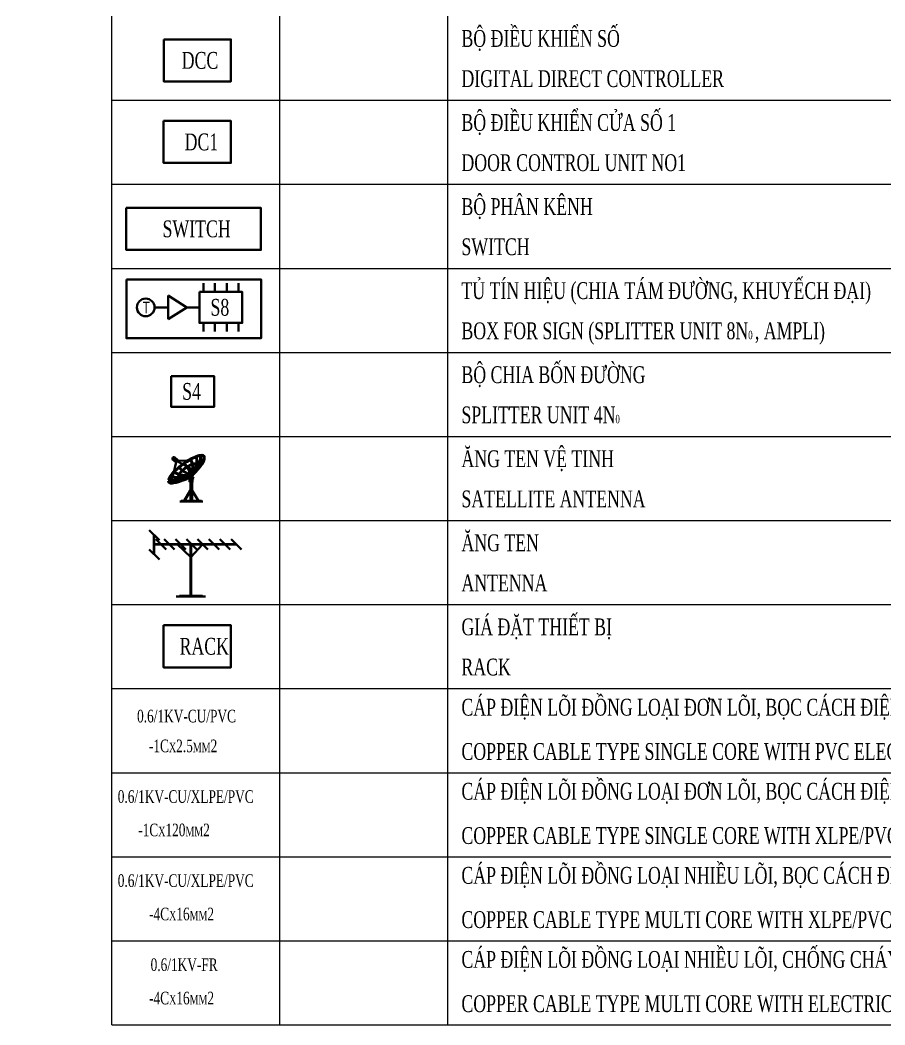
# Model space of a CAD drawing. Extents: x -5343388 to 7033982, y -486386 to 188356.
# Drawn here: x 178883 to 199467, y -282844 to -258938 of the extents above; entities that cross this region are included whole.
import ezdxf

# ---------------------------------------------------------------- set-up
doc = ezdxf.new("R2010")
doc.units = 0
doc.header["$MEASUREMENT"] = 0
doc.layers.add('Panel Equipment', color=2, linetype='Continuous', lineweight=35)
doc.layers.add('Panel Equipment Hatch', color=1, linetype='Continuous', lineweight=15)
doc.layers.add('text', color=2, linetype='Continuous')
doc.styles.add('NKB1', font='vntimeh.shx', dxfattribs={"width": 0.7, "height": 400})
doc.styles.add('NKB2', font='', dxfattribs={"width": 0.7, "height": 400})
doc.styles.add('ROMANT', font='romant', dxfattribs={"height": 2})
doc.styles.get('NKB2').set_extended_font_data('.VnArialH')

msp = doc.modelspace()

# ---------------------------------------------------------------- linework, layer by layer
at = {"layer": 'Panel Equipment'}
for p, q in [((183244.95289, -265405.62322), (183244.95289, -265198.89155)), ((183800.57789, -265405.62322), (183800.57789, -265198.89155)), ((184080.57789, -265405.62322), (184080.57789, -265198.89155)), ((182407.12138, -265493.14619), (182407.12138, -266053.14619)), ((182855.12138, -265773.14619), (182407.12138, -265493.14619)), ((182855.12138, -265773.14619), (182407.12138, -266053.14619)), ((183244.95289, -266140.66916), (183244.95289, -266347.40083)), ((183800.57789, -266140.66916), (183800.57789, -266347.40083)), ((184080.57789, -266140.66916), (184080.57789, -266347.40083)), ((182514.72929, -269389.64904), (182579.71525, -269448.10003)), ((182514.91666, -269389.44072), (182579.90262, -269447.89171)), ((182515.10403, -269389.2324), (182580.08999, -269447.68339)), ((182536.74872, -269376.63842), (182574.54842, -269410.63699)), ((182536.93609, -269376.4301), (182574.73579, -269410.42867)), ((182547.59609, -269364.57828), (182585.39579, -269398.57685)), ((182547.78347, -269364.36996), (182585.58316, -269398.36853)), ((182560.5343, -269338.72291), (182625.52026, -269397.1739)), ((182560.72167, -269338.51459), (182625.70764, -269396.96558)), ((182560.90905, -269338.30627), (182625.89501, -269396.75726)), ((182627.95419, -269395.88639), (182627.93661, -269395.88639)), ((182628.17395, -269395.89517), (182627.95419, -269395.88639)), ((182628.35855, -269395.89517), (182628.17395, -269395.89517)), ((182628.54315, -269395.93909), (182628.35855, -269395.89517)), ((182629.10962, -269418.61352), (182628.42774, -269418.20274)), ((182628.70138, -269395.99179), (182628.54315, -269395.93909)), ((182628.8459, -269396.0551), (182628.70138, -269395.99179)), ((182629.37852, -269418.31457), (182628.72596, -269417.75573)), ((182629.10962, -269418.61352), (182632.927, -269422.04703)), ((182629.37852, -269418.31457), (182633.19589, -269421.74807)), ((182632.07163, -269414.16486), (182630.36621, -269414.32868)), ((182632.80966, -269412.23452), (182631.55911, -269412.24264)), ((182632.07163, -269414.16486), (182955.03036, -269427.07363)), ((182632.80966, -269412.23452), (182955.10857, -269425.11692)), ((182633.99972, -269405.23701), (182634.13514, -269406.9034)), ((182919.19916, -269393.41102), (182917.77439, -269391.79069)), ((182919.70759, -269392.95138), (182918.4403, -269391.34708)), ((182920.21603, -269392.49174), (182919.06182, -269390.99219)), ((182923.8771, -269388.67988), (182923.36804, -269388.10872)), ((182924.37128, -269388.20495), (182924.03395, -269387.75383)), ((182924.86546, -269387.73003), (182924.61107, -269387.31022)), ((182925.35964, -269387.2551), (182925.1438, -269386.95533)), ((182930.42668, -269383.53953), (182931.40335, -269382.91847)), ((183065.1306, -269319.46605), (183072.02542, -269316.44131)), ((183072.02542, -269316.44131), (183076.0614, -269314.42481)), ((183076.0614, -269314.42481), (183078.75206, -269313.41656)), ((183246.77225, -269317.14895), (183258.58461, -269324.75702)), ((183251.36515, -269320.43229), (183258.87364, -269325.12161)), ((183261.77315, -269306.14582), (183262.96748, -269308.19587)), ((183262.13756, -269329.88271), (183265.62798, -269315.40826)), ((183262.23883, -269304.04289), (183263.29134, -269304.93282)), ((183262.59798, -269330.68344), (183266.16052, -269316.47256)), ((183262.96748, -269308.19587), (183271.63479, -269328.3487)), ((183263.0494, -269331.51012), (183266.51555, -269317.71425)), ((183263.35219, -269304.98759), (183264.2089, -269307.95316)), ((183263.49122, -269332.36433), (183267.04809, -269319.13332)), ((183263.74695, -269304.69804), (183264.53275, -269308.84308)), ((183263.90485, -269304.58221), (183264.61372, -269309.03186)), ((183264.06276, -269304.46639), (183264.80263, -269309.43637)), ((183264.14171, -269304.40848), (183264.99153, -269309.89481)), ((183264.2089, -269307.95316), (183271.63479, -269326.15536)), ((183264.31822, -269305.89304), (183271.63479, -269321.87312)), ((183264.55155, -269307.05437), (183271.73931, -269324.48424)), ((183264.73631, -269306.31082), (183271.32122, -269319.0531)), ((183265.46796, -269307.14638), (183270.69409, -269316.65087)), ((183272.68311, -269337.08285), (183272.1296, -269328.87792)), ((182596.34877, -269452.44604), (182491.77752, -269888.10442)), ((182598.47506, -269451.97782), (182493.68171, -269888.56149)), ((182578.50751, -269450.05903), (182578.47417, -269449.90572)), ((182578.58089, -269450.27898), (182578.50751, -269450.05903)), ((182578.69847, -269450.51763), (182578.58089, -269450.27898)), ((182578.86771, -269450.03903), (182578.8477, -269449.99237)), ((182578.90106, -269450.12568), (182578.86771, -269450.03903)), ((182579.03345, -269450.30651), (182578.90106, -269450.12568)), ((182584.2263, -269451.2449), (182585.70276, -269450.92724)), ((182589.33437, -269455.8393), (182590.69999, -269455.63063)), ((182596.34877, -269452.44604), (182596.81581, -269451.13225)), ((182598.47506, -269451.97782), (182599.05249, -269449.79123)), ((182600.80354, -269449.49371), (182600.54362, -269448.89721)), ((182601.07243, -269449.19476), (182600.69274, -269448.59921)), ((182600.80354, -269449.49371), (182604.91456, -269453.19133)), ((182601.07243, -269449.19476), (182605.18345, -269452.89237)), ((182622.34783, -269431.43292), (182621.1212, -269431.01693)), ((182623.517, -269429.84049), (182622.165, -269429.22891)), ((182622.34783, -269431.43292), (183024.95471, -269651.89791)), ((182623.517, -269429.84049), (183025.89527, -269650.18029)), ((182652.65945, -269581.70745), (182655.09591, -269579.68623)), ((182655.09591, -269579.68623), (182657.53238, -269577.71094)), ((182659.60108, -269575.96533), (182660.70439, -269575.04659)), ((182675.69097, -269582.07495), (182676.65636, -269582.90182)), ((182734.24815, -269651.91895), (182738.02752, -269654.75138)), ((182738.02752, -269654.75138), (182744.21196, -269659.4721)), ((182744.21196, -269659.4721), (182749.45155, -269663.33451)), ((182745.84396, -269640.41757), (182751.34124, -269644.96662)), ((182751.34124, -269644.96662), (182756.23725, -269649.17235)), ((182756.23725, -269649.17235), (182760.4461, -269652.6056)), ((182768.23913, -269488.72833), (182773.77802, -269485.1255)), ((182773.77802, -269485.1255), (182781.14578, -269480.37394)), ((182781.14578, -269480.37394), (182785.16932, -269477.76319)), ((182781.82924, -269480.38529), (182781.52125, -269480.13168)), ((182781.88176, -269480.30265), (182781.59998, -269480.07399)), ((182781.93428, -269480.22002), (182781.69444, -269480.02154)), ((182781.9868, -269480.13738), (182781.78367, -269479.96386)), ((182782.24942, -269479.72421), (182782.20877, -269479.68591)), ((183004.17861, -269668.40413), (183020.93053, -269655.69089)), ((183073.79962, -269615.8769), (183004.62172, -269668.92755)), ((183074.21671, -269616.42078), (183005.03881, -269669.47144)), ((183013.69282, -269661.93665), (183022.39542, -269654.75288)), ((183022.39542, -269654.75288), (183029.83676, -269648.57736)), ((183029.83676, -269648.57736), (183036.14299, -269643.41009)), ((183036.14299, -269643.41009), (183042.82759, -269637.86473)), ((183073.23396, -269615.46512), (183042.82759, -269637.86473)), ((183133.22879, -269553.76979), (183073.23396, -269615.46512)), ((183133.72016, -269554.24762), (183073.72533, -269615.94295)), ((183134.21154, -269554.72545), (183074.21671, -269616.42078)), ((183083.1489, -269604.62639), (183085.7181, -269602.40917)), ((183085.7181, -269602.40917), (183087.93696, -269600.65874)), ((183087.93696, -269600.65874), (183089.57191, -269599.25839)), ((183099.1593, -269617.40515), (183101.65884, -269612.6667)), ((183108.8399, -269608.44931), (183110.44786, -269605.36857)), ((183130.84344, -269572.99044), (183129.09873, -269574.88856)), ((183191.57856, -269484.69001), (183184.85781, -269497.96097)), ((183192.16592, -269485.04325), (183186.14709, -269496.35058)), ((183192.75328, -269485.39649), (183187.43636, -269494.84754)), ((183193.34063, -269485.74974), (183188.18844, -269493.8813)), ((182453.022, -269793.75947), (182450.95271, -269796.83315)), ((182454.53202, -269791.41229), (182453.022, -269793.75947)), ((182464.32033, -269807.55728), (182465.25438, -269807.74396)), ((182471.79268, -269795.57307), (182472.87617, -269795.75974)), ((182537.38603, -269690.10785), (182540.00379, -269687.26993)), ((182540.00379, -269687.26993), (182542.81912, -269684.18523)), ((182542.81912, -269684.18523), (182543.73286, -269683.24749)), ((182548.03009, -269681.20002), (182546.37532, -269680.36022)), ((182548.38616, -269680.61437), (182546.86924, -269679.84199)), ((182552.63912, -269699.49109), (182550.09449, -269697.95848)), ((182564.21197, -269688.24032), (182560.97017, -269686.67287)), ((182656.99142, -269893.2788), (182605.51019, -269915.78513)), ((182657.26597, -269893.9068), (182605.78474, -269916.41314)), ((182657.54051, -269894.53481), (182606.05929, -269917.04115)), ((182631.20441, -269824.98574), (182638.11623, -269825.03059)), ((182634.25639, -269810.4099), (182638.96899, -269810.45475)), ((182635.68775, -269866.3273), (182641.61342, -269865.11613)), ((182638.11623, -269825.03059), (182640.4501, -269825.03059)), ((182638.96899, -269810.45475), (182643.05326, -269810.4996)), ((182640.4501, -269825.03059), (182645.83595, -269824.98574)), ((182641.61342, -269865.11613), (182647.67377, -269864.03953)), ((182643.05326, -269810.4996), (182650.6832, -269810.45475)), ((182645.83595, -269824.98574), (182648.7084, -269824.94089)), ((182647.67377, -269864.03953), (182651.71401, -269863.36666)), ((182649.45262, -269878.9373), (182654.81175, -269882.69297)), ((182651.71401, -269863.36666), (182655.35022, -269862.69378)), ((182654.81175, -269882.69297), (182660.1245, -269885.55157)), ((182742.20293, -269851.50646), (182656.93714, -269893.30395)), ((182742.50462, -269852.12189), (182657.23883, -269893.91938)), ((182742.8063, -269852.73732), (182657.54051, -269894.53481)), ((182658.27193, -269749.41025), (182664.12554, -269751.36001)), ((182660.1245, -269885.55157), (182666.86761, -269888.00179)), ((182662.00031, -269876.44339), (182667.27629, -269879.22182)), ((182664.12554, -269751.36001), (182668.42966, -269752.73631)), ((182667.27629, -269879.22182), (182671.15869, -269881.05949)), ((182667.28189, -269734.21363), (182670.03654, -269734.90177)), ((182668.42966, -269752.73631), (182670.38087, -269753.42446)), ((182675.4167, -269876.82411), (182670.02972, -269874.80549)), ((182670.03654, -269734.90177), (182677.72657, -269736.90888)), ((182670.38087, -269753.42446), (182673.76677, -269754.45668)), ((182671.15869, -269881.05949), (182676.67578, -269883.50971)), ((182682.50357, -269879.2863), (182675.4167, -269876.82411)), ((182677.72657, -269736.90888), (182678.93172, -269737.25295)), ((182678.93172, -269737.25295), (182681.34204, -269737.82641)), ((182681.34204, -269737.82641), (182683.58018, -269738.45721)), ((182682.50357, -269879.2863), (182684.03191, -269879.83438)), ((182689.9712, -269880.49588), (182690.21447, -269880.53529)), ((182711.41303, -269888.81853), (182717.3388, -269885.95994)), ((182717.3388, -269885.95994), (182722.03855, -269883.7139)), ((182720.80883, -269862.75663), (182722.1704, -269862.21587)), ((182722.03855, -269883.7139), (182727.3513, -269881.26367)), ((182722.1704, -269862.21587), (182734.86945, -269856.16672)), ((182724.10855, -269895.889), (182735.93344, -269892.28968)), ((182727.3513, -269881.26367), (182730.82502, -269879.63019)), ((182734.86945, -269856.16672), (182742.5219, -269852.56092)), ((182735.26934, -269894.81958), (182745.53727, -269891.47294)), ((182735.32649, -269895.00688), (182746.1432, -269891.32002)), ((182742.5219, -269852.56092), (182746.44145, -269850.69585)), ((182766.93812, -269838.26896), (182742.8063, -269852.73732)), ((182746.44145, -269850.69585), (182749.1167, -269848.89295)), ((182749.1167, -269848.89295), (182751.10759, -269847.64957)), ((182751.10759, -269847.64957), (182753.09847, -269846.34402)), ((182859.90593, -269775.56055), (182766.18553, -269837.12324)), ((182860.28223, -269776.13341), (182766.56183, -269837.6961)), ((182860.65853, -269776.70627), (182766.93812, -269838.26896)), ((182808.21132, -269810.7139), (182812.33692, -269808.01293)), ((182812.33692, -269808.01293), (182817.31607, -269804.74334)), ((182817.31607, -269804.74334), (182824.00237, -269800.3365)), ((182824.00237, -269800.3365), (182827.70118, -269797.91985)), ((182827.70118, -269797.91985), (182831.39998, -269795.50319)), ((182831.39998, -269795.50319), (182836.37914, -269792.51791)), ((182836.37914, -269792.51791), (182842.35413, -269788.53754)), ((182842.35413, -269788.53754), (182856.29577, -269779.5817)), ((182856.29577, -269779.5817), (182862.98207, -269775.17486)), ((182896.87805, -269752.4907), (182860.2866, -269776.13056)), ((182897.24998, -269753.0664), (182860.65853, -269776.70627)), ((182869.77887, -269831.5407), (182870.66421, -269831.04224)), ((182876.19788, -269833.55775), (182876.78146, -269833.31674)), ((182889.60537, -269844.16683), (182884.62388, -269839.19437)), ((182936.52402, -269722.9327), (182896.44597, -269751.95616)), ((182936.92603, -269723.48782), (182896.84798, -269752.51128)), ((182937.32803, -269724.04294), (182897.24998, -269753.0664)), ((182911.51435, -269722.43742), (182917.98664, -269717.77702)), ((182913.50548, -269835.18707), (182913.59625, -269924.81178)), ((182913.63012, -269835.1271), (182913.72095, -269924.81165)), ((182913.75477, -269835.06706), (182913.84566, -269924.81152)), ((182913.87942, -269835.00693), (182913.97037, -269924.8114)), ((182917.98664, -269717.77702), (182922.6505, -269714.44816)), ((182922.6505, -269714.44816), (182929.21798, -269709.78775)), ((182981.10963, -269796.77922), (182923.94502, -269832.23438)), ((182923.94502, -269832.23438), (182939.22176, -269850.94684)), ((182923.94502, -269832.23438), (182923.94502, -269924.81178)), ((182981.12277, -269796.80041), (182923.95816, -269832.25558)), ((182981.13592, -269796.82161), (182923.97131, -269832.27678)), ((182981.16221, -269796.864), (182923.9976, -269832.31917)), ((182981.1885, -269796.90639), (182924.02389, -269832.36156)), ((182924.04162, -269832.15552), (182939.31837, -269850.86798)), ((182924.06972, -269832.23438), (182924.06972, -269924.81178)), ((182981.25423, -269797.01237), (182924.08962, -269832.46753)), ((182924.13822, -269832.07665), (182939.41497, -269850.78911)), ((182981.31996, -269797.11834), (182924.15535, -269832.57351)), ((182924.19443, -269832.23438), (182924.19443, -269924.81178)), ((182981.3857, -269797.22432), (182924.22108, -269832.67949)), ((182924.23482, -269831.99779), (182939.51157, -269850.71025)), ((182981.45143, -269797.3303), (182924.28682, -269832.78547)), ((182924.31914, -269832.23438), (182924.31914, -269924.81178)), ((182924.33143, -269831.91892), (182939.60817, -269850.63138)), ((182981.51716, -269797.43628), (182924.35255, -269832.89144)), ((182981.58289, -269797.54225), (182924.41828, -269832.99742)), ((182934.78658, -269927.64894), (182934.78658, -269844.92021)), ((182934.91129, -269927.64894), (182934.91129, -269844.92021)), ((183004.17861, -269668.40413), (182936.46784, -269722.97564)), ((183004.60871, -269668.93778), (182936.89794, -269723.50929)), ((183005.03881, -269669.47144), (182937.32803, -269724.04294)), ((183018.50967, -269839.37709), (182956.90988, -269852.67277)), ((183018.53598, -269839.49898), (182956.93619, -269852.79467)), ((183018.56229, -269839.62088), (182956.9625, -269852.91657)), ((182968.59571, -269726.90591), (182968.18045, -269725.01048)), ((182969.02268, -269726.57939), (182968.51366, -269724.59428)), ((182969.19336, -269726.44881), (182968.68027, -269724.4278)), ((182970.65492, -269733.77216), (182970.26703, -269732.61357)), ((182981.43478, -269797.34062), (182971.69598, -269797.78647)), ((182979.10097, -269718.81576), (182978.4266, -269716.3535)), ((182978.64563, -269927.64894), (182978.64563, -269848.36724)), ((182979.52731, -269718.48494), (182978.84311, -269716.10377)), ((182980.12347, -269718.02203), (182979.42622, -269715.77082)), ((182981.01574, -269796.86129), (183018.46841, -269839.70296)), ((182981.10963, -269796.77922), (183018.56229, -269839.62088)), ((182982.43762, -269716.22148), (182981.59207, -269713.85629)), ((182991.65561, -269774.82412), (182986.16573, -269768.8738)), ((182990.22338, -269845.41265), (182990.22338, -269927.64894)), ((182990.34809, -269845.41265), (182990.34809, -269927.64894)), ((182990.47279, -269845.41265), (182990.47279, -269927.64894)), ((182592.86262, -269921.00464), (182601.96249, -269918.32141)), ((182606.05929, -269917.04115), (182594.79777, -269920.25633)), ((182601.96249, -269918.32141), (182606.13949, -269916.5326)), ((182606.13949, -269916.5326), (182610.01813, -269914.74379)), ((182619.98674, -269932.46189), (182615.61426, -269933.53311)), ((182619.92294, -269932.27675), (182616.27491, -269933.29305)), ((182626.57693, -269928.60709), (182630.45557, -269926.66921)), ((182630.45557, -269926.66921), (182636.4227, -269923.83692)), ((182644.17998, -269921.74997), (182631.94735, -269925.92387)), ((182655.84049, -269917.75107), (182644.17998, -269921.74997)), ((182788.98938, -270374.63851), (182934.46552, -270131.2475)), ((182936.88052, -270136.8721), (182793.24187, -270379.00444)), ((182923.94502, -269924.56236), (182913.59625, -269924.56236)), ((182923.94502, -269924.68707), (182913.59625, -269924.68707)), ((182923.94502, -269924.81178), (182913.59625, -269924.81178)), ((182923.94502, -269924.81178), (182924.43781, -269927.64894)), ((182924.43781, -269927.39953), (182934.78658, -269927.39953)), ((182924.43781, -269927.52424), (182934.78658, -269927.52424)), ((182924.43781, -269927.64894), (182934.78658, -269927.64894)), ((182934.46552, -270131.2475), (182934.46552, -270114.30821)), ((182934.46552, -270114.30821), (182936.25049, -270114.30821)), ((182936.5713, -270376.04267), (182936.5713, -269927.83255)), ((182977.61101, -269927.70542), (182977.61101, -270376.04267)), ((182980.04158, -270114.45242), (182977.7973, -270114.45242)), ((182977.7973, -270136.8721), (183125.9246, -270379.00444)), ((182990.47279, -269927.39953), (182978.64563, -269927.39953)), ((182990.47279, -269927.52424), (182978.64563, -269927.52424)), ((182990.47279, -269927.64894), (182978.64563, -269927.64894)), ((182980.04158, -270130.1462), (182980.04158, -270114.45242)), ((183132.65761, -270374.52048), (182980.04158, -270130.1462)), ((182793.24187, -270379.00444), (182770.7983, -270379.00444)), ((182774.70951, -270379.00444), (182774.70951, -270374.63851)), ((182774.70951, -270374.63851), (182787.20441, -270374.63851)), ((182793.24187, -270379.00444), (182774.70951, -270379.00444)), ((182787.20441, -270374.63851), (182788.98938, -270374.63851)), ((182958.73855, -270340.87799), (182958.73855, -270396.36245)), ((183125.9246, -270379.00444), (183143.87944, -270379.00444)), ((183143.87944, -270374.52048), (183132.65761, -270374.52048)), ((183143.87944, -270379.00444), (183143.87944, -270374.52048)), ((183236.53443, -270389.29613), (182681.68868, -270389.29613)), ((182716.12158, -270379.26157), (182934.72666, -270379.26157)), ((182716.12158, -270379.26157), (182716.12158, -270388.37802)), ((182934.72666, -270379.26157), (182934.72666, -270388.37802)), ((182981.98766, -270379.26157), (183202.83702, -270379.26157)), ((182981.98766, -270379.26157), (182981.98766, -270388.37802)), ((183202.83702, -270379.26157), (183202.83702, -270388.37802)), ((182204.08876, -271314.89903), (181958.57684, -271069.64826)), ((182066.52268, -271176.94548), (182066.52268, -271652.11882)), ((182068.28774, -271176.94548), (182068.28774, -271652.11882)), ((182070.0528, -271176.94548), (182070.0528, -271652.11882)), ((182071.81787, -271176.94548), (182071.81787, -271652.11882)), ((182357.53371, -271529.49344), (182112.02179, -271284.24268)), ((182560.91507, -271529.49344), (182315.40315, -271284.24268)), ((182825.67441, -271529.49344), (182580.16249, -271284.24268)), ((183090.43374, -271529.49344), (182844.92182, -271284.24268)), ((183355.19308, -271529.49344), (183109.68116, -271284.24268)), ((183619.95242, -271529.49344), (183374.4405, -271284.24268)), ((183884.71176, -271529.49344), (183639.19984, -271284.24268)), ((184149.47109, -271529.49344), (183903.95917, -271284.24268)), ((182204.08876, -271774.7442), (181958.57684, -271529.49343)), ((184031.69577, -271406.86807), (182066.52268, -271406.86807)), ((184031.69577, -271408.63313), (182066.52268, -271408.63313)), ((184031.69577, -271410.39819), (182066.52268, -271410.39819)), ((184032.01596, -271412.16326), (182066.52268, -271412.16326)), ((182944.51722, -271718.65761), (182619.31788, -271410.10152)), ((182946.02582, -271718.65761), (182620.82648, -271410.10152)), ((182947.53442, -271718.65761), (182622.33508, -271410.10152)), ((182939.70804, -271431.47586), (182939.70804, -271412.16326)), ((182939.70804, -271431.47586), (182939.70804, -272634.31852)), ((182944.51722, -271716.49925), (183220.93665, -271413.7062)), ((182946.02582, -271716.49925), (183222.44525, -271413.7062)), ((182947.53442, -271716.49925), (183223.95385, -271413.7062)), ((182955.36686, -271431.47586), (182955.36686, -271412.16326)), ((182955.36686, -271431.47586), (182955.36686, -272634.31852)), ((183299.86058, -272651.92453), (182595.21432, -272651.92453)), ((182939.70804, -272634.31852), (182673.50835, -272634.31852)), ((182955.36686, -272634.31852), (182939.70804, -272634.31852)), ((182955.36686, -272634.31852), (183221.56656, -272634.31852))]:
    msp.add_line(p, q, dxfattribs=at)
for points in [[(182302.32367, -259397.36231), (183899.22944, -259397.36231), (183899.22944, -260397.36231), (182302.32367, -260397.36231)], [(182299.8214, -261337.36231), (183902.56862, -261337.36231), (183902.56862, -262337.36231), (182299.8214, -262337.36231)], [(181411.57735, -263405.86255), (184617.07179, -263405.86255), (184617.07179, -264405.86255), (181411.57735, -264405.86255)], [(181413.57724, -265105.86246), (184619.57724, -265105.86246), (184619.57724, -266505.86246), (181413.57724, -266505.86246)], [(183153.07789, -265405.62322), (184172.45289, -265405.62322), (184172.45289, -266140.66916), (183153.07789, -266140.66916)], [(182479.45348, -267405.62322), (183498.82848, -267405.62322), (183498.82848, -268140.66916), (182479.45348, -268140.66916)], [(182903.1343, -270379.26157), (182903.1343, -270376.04267), (183013.58003, -270376.04267), (183013.58003, -270379.26157)], [(182907.18464, -270376.06266), (182907.18464, -270375.42731), (182908.88085, -270375.42731), (182908.88085, -270376.06266)], [(182930.37017, -270376.06266), (182930.37017, -270375.42731), (182932.06638, -270375.42731), (182932.06638, -270376.06266)], [(182984.85999, -270376.06266), (182984.85999, -270375.42731), (182986.5562, -270375.42731), (182986.5562, -270376.06266)], [(183008.04552, -270376.06266), (183008.04552, -270375.42731), (183009.74173, -270375.42731), (183009.74173, -270376.06266)], [(182299.8214, -273337.36231), (183902.56862, -273337.36231), (183902.56862, -274337.36231), (182299.8214, -274337.36231)]]:
    msp.add_lwpolyline(points, close=True, dxfattribs=at)
for points in [[(183520.57789, -265405.62322), (183520.57789, -265198.89155)], [(182407.12138, -265773.58369), (182082.74993, -265773.58369)], [(182855.12138, -265773.14619), (183153.07789, -265773.14619)], [(183520.57789, -266140.66916), (183520.57789, -266347.40083)], [(182540.42697, -269372.54893), (182564.69029, -269394.37234)], [(182568.01053, -269397.3587), (182576.69425, -269405.16918)]]:
    msp.add_lwpolyline(points, dxfattribs=at)
for points in [[(183264.14171, -269304.40848, 0.2490472561), (183218.32827, -269282.29068, 0.0805320152), (183076.83789, -269310.84024, 0.0394102406), (182933.43518, -269378.1065, 0.0288768908), (182752.3319, -269495.50011, 0.0288768908), (182585.96071, -269632.97843, 0.0394102406), (182478.72633, -269749.55404, 0.0805320152), (182408.99519, -269875.9351, 0.0805320152)], [(183264.06276, -269304.46639, 0.2490472561), (183218.33202, -269282.38852, 0.0805320152), (183076.87236, -269310.93188, 0.0394102406), (182933.48361, -269378.1916, 0.0288768908), (182752.38981, -269495.57906, 0.0288768908), (182586.02733, -269633.05018, 0.0394102406), (182478.80338, -269749.61445, 0.0805320152), (182409.08738, -269875.96807, 0.0805320152)], [(183263.90485, -269304.58221, 0.2490472561), (183218.33954, -269282.58421, 0.0805320152), (183076.94132, -269311.11517, 0.0394102406), (182933.58047, -269378.3618, 0.0288768908), (182752.50563, -269495.73696, 0.0288768908), (182586.16058, -269633.19369, 0.0394102406), (182478.9575, -269749.73527, 0.0805320152), (182409.27177, -269876.03402, 0.0805320152)], [(183263.90485, -269304.58221, 0.2490472561), (183218.33954, -269282.58421, 0.0805320152), (183076.94132, -269311.11517, 0.0394102406), (182933.58047, -269378.3618, 0.0288768908), (182752.50563, -269495.73696, 0.0288768908), (182586.16058, -269633.19369, 0.0394102406), (182478.9575, -269749.73527, 0.0805320152), (182409.27177, -269876.03402, 0.0805320152)], [(183263.74695, -269304.69804, 0.2490472561), (183218.34705, -269282.77989, 0.0805320152), (183077.01027, -269311.29846, 0.0394102406), (182933.67733, -269378.53199, 0.0288768908), (182752.62145, -269495.89487, 0.0288768908), (182586.29382, -269633.3372, 0.0394102406), (182479.11161, -269749.85609, 0.0805320152), (182409.45616, -269876.09997, 0.0805320152)], [(183263.74695, -269304.69804, 0.2490472561), (183218.34705, -269282.77989, 0.0805320152), (183077.01027, -269311.29846, 0.0394102406), (182933.67733, -269378.53199, 0.0288768908), (182752.62145, -269495.89487, 0.0288768908), (182586.29382, -269633.3372, 0.0394102406), (182479.11161, -269749.85609, 0.0805320152), (182409.45616, -269876.09997, 0.0805320152)], [(183263.35219, -269304.98759, 0.2490472561), (183218.36584, -269283.2691, 0.0805320152), (183077.18265, -269311.75667, 0.0394102406), (182933.91947, -269378.95749, 0.0288768908), (182752.91101, -269496.28963, 0.0288768908), (182586.62693, -269633.69597, 0.0394102406), (182479.49689, -269750.15815, 0.0805320152), (182409.91714, -269876.26483, 0.0805320152)], [(183261.77315, -269306.14582, 0.2490472561), (183218.441, -269285.22593, 0.0805320152), (183077.87217, -269313.58955, 0.0394102406), (182934.88804, -269380.65946, 0.0288768908), (182754.06923, -269497.86867, 0.0288768908), (182587.95938, -269635.13104, 0.0394102406), (182481.038, -269751.36638, 0.0805320152), (182411.76104, -269876.9243, 0.0805320152)], [(182462.41824, -269955.53681, 0.0805320152), (182606.15107, -269926.53477, 0.0394102406), (182750.57231, -269858.79075, 0.0288768908), (182932.36782, -269740.94843, 0.0288768908), (183099.37491, -269602.94464, 0.0666903567), (183270.5585, -269395.22996, 0.0666903567)], [(182462.41824, -269955.53681, 0.0805320152), (182606.15107, -269926.53477, 0.0394102406), (182750.57231, -269858.79075, 0.0288768908), (182932.36782, -269740.94843, 0.0288768908), (183099.37491, -269602.94464, 0.0666903567), (183270.5585, -269395.22996, 0.0666903567)], [(182462.43327, -269955.92818, 0.0805320152), (182606.28897, -269926.90135, 0.0394102406), (182750.76603, -269859.13114, 0.0288768908), (182932.59946, -269741.26424, 0.0288768908), (183099.6414, -269603.23165, 0.0668930639), (183271.3229, -269394.74141, 0.0394102406)], [(182462.43703, -269956.02602, 0.0805320152), (182606.32345, -269926.99299, 0.0394102406), (182750.81446, -269859.21624, 0.0288768908), (182932.65738, -269741.34319, 0.0288768908), (183099.70803, -269603.30341, 0.0668257935), (183271.26287, -269395.02383, 0.0394102406)], [(182462.44454, -269956.2217, 0.0805320152), (182606.3924, -269927.17628, 0.0394102406), (182750.91131, -269859.38644, 0.0288768908), (182932.7732, -269741.5011, 0.0288768908), (183099.84127, -269603.44691, 0.0666903567), (183271.14063, -269395.59176, 0.0394102406)], [(182929.9452, -269404.96044, 0.0210393794), (182798.88894, -269488.64562, 0.0288768908)], [(183073.24551, -269335.28435, 0.0363673171), (182944.08951, -269396.82823, 0.000101962), (182943.43435, -269397.20124, 0.0288768908)], [(183184.28708, -269306.58044, 0.060063531), (183084.42265, -269331.00182, 0.0003787197), (183083.02672, -269331.52817, 0.0288768908)], [(183133.01978, -269555.18575, 0.0251424682), (183199.12597, -269479.07701, 0.0805320152), (183268.34238, -269353.62885, 0.2490472561), (183261.45734, -269306.37746, 0.2490472561)], [(183133.514, -269555.66064, 0.0251424682), (183199.66536, -269479.49989, 0.0805320152), (183268.98774, -269353.85966, 0.2490472561), (183262.01, -269305.97208, 0.2490472561)], [(183134.00822, -269556.13553, 0.0251424682), (183200.20475, -269479.92277, 0.0805320152), (183269.63311, -269354.09047, 0.2490472561), (183262.56267, -269305.56671, 0.2490472561)], [(183246.77225, -269317.14895, 0.2490472561), (183219.15496, -269303.81588, 0.0130681086), (183196.7569, -269305.26305, 0.0394102406)], [(182462.44079, -269956.12386, 0.0805320152), (182606.35793, -269927.08464, 0.0394102406), (182750.86289, -269859.30134, 0.0288768908), (182932.71529, -269741.42215, 0.0288768908), (183099.77465, -269603.37516, 0.0106374907), (183130.7602, -269573.35315, 0.0394102406)], [(182462.70758, -269963.07063, 0.0805320152), (182608.80574, -269933.59133, 0.0394102406), (182754.30133, -269865.34335, 0.0288768908), (182936.82698, -269747.02774, 0.0330042008), (183127.10963, -269587.13166, 0.0023933129)], [(182462.82031, -269966.00589, 0.0805320152), (182609.84002, -269936.34063, 0.0394102406), (182755.75419, -269867.89631, 0.0288768908), (182938.56432, -269749.39631, 0.0322940174), (183125.27345, -269592.95452, 0.0007802992)], [(182664.75895, -269591.92119, 0.0115926702), (182600.61762, -269648.76426, 0.0138613342), (182561.65592, -269687.00444, 0.0805320152)], [(182735.81573, -269653.09377, 0.0096703929), (182716.35978, -269672.86748, 0.0467739663), (182668.13924, -269734.4278, 0.0016988947)], [(182785.46311, -269498.12539, 0.0034032071), (182765.07236, -269512.86957, 0.015277701), (182676.08991, -269582.41665, 0.0394102406)], [(182743.69978, -269659.08114, 0.0101833297), (182723.4707, -269679.59848, 0.044805766), (182678.12495, -269737.02262, 0.0987705873)], [(182747.68627, -269662.03322, 0.010466832), (182727.02616, -269682.96397, 0.0437884398), (182683.1239, -269738.32861, 0.0987705873)], [(182851.12685, -269561.49172, 0.0182981022), (182807.96589, -269591.34121, 0.0274629412), (182747.57722, -269641.85185, 0.0561097598)], [(182856.9684, -269569.37918, 0.0185373359), (182813.82621, -269599.1852, 0.0270497799), (182755.11624, -269648.20939, 0.0561097598)], [(182859.79291, -269573.38451, 0.0186187646), (182816.75636, -269603.10719, 0.0268234232), (182758.91805, -269651.35914, 0.0561097598)], [(182978.41832, -269499.74975, 0.0427717285), (182912.12138, -269526.6122, 0.0188544826), (182864.88213, -269552.92206, 0.0428236355)], [(182980.96645, -269509.21065, 0.0425535064), (182916.55977, -269535.33986, 0.0185394276), (182870.72741, -269560.82835, 0.0428236355)], [(182982.11312, -269513.98076, 0.0423577554), (182918.77897, -269539.70369, 0.0184195347), (182873.5519, -269564.84137, 0.0428236355)], [(182972.93617, -269780.41703, 0.0361916558), (183049.47629, -269710.46071, 0.0561097598), (183105.88215, -269635.62072, 0.0540072075), (183125.37446, -269592.64835, 0.1979247604)], [(182982.04694, -269760.40904, 0.0292754867), (183042.36538, -269703.72972, 0.0561097598), (183097.4527, -269630.63917, 0.0298214185), (183108.8399, -269608.44931, 0.1979247604)], [(182982.81176, -269753.36799, 0.0274590715), (183038.80992, -269700.36422, 0.0561097598), (183093.23798, -269628.14839, 0.0150087142), (183099.1593, -269617.40515, 0.1979247604)], [(183079.49265, -269488.70728, 0.0917996695), (182999.88381, -269493.74274, 0.0027973038), (182995.34487, -269494.91067, 0.0428236355)], [(183078.02972, -269498.39343, 0.0914459095), (183002.27069, -269503.23875, 0.0027483398), (182997.91533, -269504.35898, 0.0428236355)], [(183077.21513, -269503.22686, 0.0911531123), (183003.46413, -269507.98676, 0.0028047081), (182999.07276, -269509.11678, 0.0428236355)], [(183083.36544, -269504.0468, 0.000193128), (183083.33251, -269504.04189, 0.0987705873)], [(183084.18234, -269499.21891, 0.0006852894), (183084.05226, -269499.19939, 0.0987705873)], [(183085.6488, -269489.53795, 0.0006871483), (183085.49175, -269489.51438, 0.0987705873)], [(183117.77193, -269532.72462, 0.0782095505), (183111.51878, -269520.87439, 0.1683377113), (183088.16084, -269505.0448, 0.0987705873)], [(183120.46524, -269526.33441, 0.0510813492), (183115.44077, -269517.94423, 0.1708110504), (183088.98283, -269500.19883, 0.0987705873)], [(183125.19655, -269514.80253, 0.0143832635), (183123.28476, -269512.08391, 0.1752544353), (183090.46076, -269490.47706, 0.0987705873)], [(183109.09152, -269594.74974, 0.0008115528), (183109.31963, -269594.12674, 0.1979247604)], [(183115.19175, -269575.20234, 0.0159149666), (183118.03735, -269562.51008, 0.1979247604)], [(183116.80242, -269587.33047, 0.0007400696), (183116.98852, -269586.73958, 0.1979247604)], [(183121.78199, -269568.6397, 0.018549996), (183124.51587, -269553.35963, 0.0285356901), (183124.96902, -269547.90542, 0.1979247604)], [(183125.37446, -269592.64835, 0.0330389672), (183215.61592, -269492.00505, 0.0805320152)], [(183127.10963, -269587.13166, 0.0005148693), (183127.23886, -269586.69941, 0.1979247604)], [(183127.23886, -269586.69941, 0.0316930918), (183213.30424, -269490.19271, 0.0394102406)], [(183130.71827, -269573.53476, 0.0287998205), (183207.91033, -269485.96391, 0.0394102406)], [(183130.71827, -269573.53476, 0.0006373933), (183130.84344, -269572.99044, 0.1979247604)], [(183130.7602, -269573.35315, 0.0287606926), (183207.83328, -269485.9035, 0.0394102406)], [(183130.80192, -269573.17171, 0.0287216217), (183207.75622, -269485.84309, 0.0394102406)], [(183130.84344, -269572.99044, 0.0286826077), (183207.67917, -269485.78268, 0.0394102406)], [(183134.00822, -269556.13553, 0.0016258487), (183134.21154, -269554.72545, 0.1041878967), (183132.60062, -269530.95902, 0.1979247604)], [(182464.90637, -269807.67441, 0.0487222912), (182429.27808, -269883.18921, 0.2490472561)], [(182471.71208, -269796.65541, 0.0000239362), (182471.68995, -269796.69006, 0.2490472561)], [(182550.83912, -269698.40696, 0.0215428506), (182495.67862, -269762.84455, 0.0234738458), (182472.32877, -269795.69264, 0.2490472561)], [(182632.16391, -269824.99196, 0.0041664696), (182631.62454, -269828.60274, 0.1684082788), (182638.9114, -269865.74316, 0.1979247604)], [(182658.85046, -269749.59615, 0.075036024), (182634.96478, -269810.45976, 0.1684082788)], [(182642.07827, -269825.01703, 0.0059842986), (182641.32021, -269829.96857, 0.1874470799), (182649.26637, -269863.80744, 0.1979247604)], [(182643.65133, -269816.58265, 0.0000398259), (182643.64455, -269816.61529, 0.1874470799)], [(182668.38337, -269752.68903, 0.0748959212), (182645.01296, -269810.48808, 0.1874470799)], [(182647.05061, -269824.96677, 0.0070373437), (182646.16804, -269830.65148, 0.1979247604), (182654.3173, -269862.45381, 0.1979247604)], [(182673.14214, -269754.26199, 0.0006599383), (182672.5981, -269755.1798, 0.0734174158), (182650.05742, -269810.45843, 0.1979247604)], [(182654.3173, -269862.45381, 0.0027504084), (182654.60313, -269862.83203, 0.0097052799)], [(182683.31731, -269894.23488, 0.0006162142), (182683.85253, -269894.30628, 0.0561097598)], [(182696.90336, -269895.63462, 0.079602835), (182765.95227, -269889.58545, 0.0561097598), (182853.7147, -269856.716, 0.0159050144), (182893.69844, -269834.755, 0.0005633515)], [(182700.21411, -269886.03882, 0.0007078171), (182700.80563, -269886.07291, 0.0561097598)], [(182709.27908, -269881.48085, 0.0007697812), (182709.90832, -269881.48996, 0.0561097598)], [(182716.49809, -269886.36549, 0.0569085224), (182763.56539, -269880.08944, 0.0561097598), (182849.27631, -269847.98833, 0.0107957781), (182876.19788, -269833.55775, 0.0428236355)], [(182728.09231, -269880.91522, 0.0425594451), (182762.37195, -269875.34144, 0.0561097598), (182847.05711, -269843.6245, 0.0091587922), (182869.77887, -269831.5407, 0.0428236355)], [(182882.36312, -269824.37885, 0.0284939432), (182949.07971, -269780.221, 0.0099355385), (182971.10812, -269763.07097, 0.0561097598)], [(182888.75612, -269826.30235, 0.0268830733), (182952.00987, -269784.14299, 0.0084257461), (182970.86571, -269769.55417, 0.0561097598)], [(182909.13898, -269825.35884, 0.0205962332), (182957.87019, -269791.98698, 0.0005633515), (182959.16383, -269791.01821, 0.0561097598)]]:
    msp.add_lwpolyline(points, format="xyb", dxfattribs=at)
for centre, radius in [((181872.74993, -265773.58369), 210), ((182582.71215, -269403.875), 2.37723), ((182615.51583, -269434.2712), 2.47768), ((182615.51583, -269434.2712), 2.2002), ((182615.51583, -269434.2712), 1.75284), ((182615.51583, -269434.2712), 1.53715), ((182841.39377, -269805.12944), 2.22357), ((182841.39377, -269805.12944), 2.19419), ((182841.39377, -269805.12944), 1.85018), ((182841.39377, -269805.12944), 1.7655), ((182841.39377, -269805.12944), 1.23346), ((182893.62878, -269751.86793), 3.05269), ((182893.62878, -269751.86793), 2.89668), ((182893.62878, -269751.86793), 2.66642), ((182893.62878, -269751.86793), 2.18605), ((182893.62878, -269751.86793), 1.9909), ((182914.09743, -269828.30412), 4.05613), ((182914.09743, -269828.30412), 3.65465), ((182914.09743, -269828.30412), 2.90287), ((182929.8586, -269870.52673), 2.9546), ((182929.8586, -269870.52673), 1.96973), ((182945.87874, -269711.9417), 3.48257), ((182945.87874, -269711.9417), 3.14716), ((182945.87874, -269711.9417), 2.66641), ((182945.87874, -269711.9417), 2.18605), ((182963.36889, -269832.11696), 5.42077), ((182963.36889, -269832.11696), 4.92798), ((182963.36889, -269832.11696), 4.4319), ((182963.36889, -269832.11696), 3.93946), ((182963.8044, -269795.52845), 4.27796), ((182963.36889, -269832.11696), 3.44959), ((182963.8044, -269795.52845), 3.54084), ((182963.8044, -269795.52845), 3.04075), ((182963.8044, -269795.52845), 3.04075), ((182963.36889, -269832.11696), 2.46398), ((182974.2235, -269712.28295), 2.46135), ((182974.2235, -269712.28295), 1.9902), ((182974.2235, -269712.28295), 1.23103), ((182974.2235, -269712.28295), 1.23067), ((182984.06642, -269870.52673), 2.95459), ((182984.06642, -269870.52673), 1.97119), ((182929.8586, -269915.33812), 2.95459), ((182929.8586, -269915.33812), 1.96973), ((182984.06642, -269915.33812), 2.95459), ((182984.06642, -269915.33812), 1.97119), ((182947.53442, -271717.21126), 9.03331)]:
    msp.add_circle(centre, radius, dxfattribs=at)
for centre, radius, start, end in [((182543.32426, -269368.92916), 35.31269, 60.133974638, 215.92704475), ((182543.32426, -269368.92916), 35.0325, 60.133974638, 215.92704475), ((182543.32426, -269368.92916), 34.75231, 60.133974638, 215.92704475), ((182542.26609, -269370.50419), 8.25046, 48.030509693, 228.030509693), ((182542.26609, -269370.50419), 7.97027, 48.030509693, 228.030509693), ((182580.32701, -269404.73771), 8.25794, 225.592047752, 50.468971637), ((182580.32701, -269404.73771), 7.97775, 225.592047752, 50.468971637), ((182563.04612, -269386.66779), 63.09322, 285.181200646, 350.879818742), ((182563.04612, -269386.66779), 63.37341, 285.181200646, 350.879818742), ((182563.04612, -269386.66779), 63.6536, 285.181200646, 350.879818742), ((182563.04612, -269386.66779), 63.6536, 285.181200646, 350.879818742), ((182563.04612, -269386.66779), 67.74437, 289.421670072, 346.887341741), ((182563.04612, -269386.66779), 68.13663, 289.421670072, 346.887341741), ((182563.04612, -269386.66779), 73.90854, 291.850619288, 344.26158459), ((182563.04612, -269386.66779), 74.30081, 291.850619288, 344.26158459), ((182591.2709, -269412.47936), 42.53524, 288.527366994, 347.533652395), ((182591.2709, -269412.47936), 42.93733, 288.527366994, 347.533652395), ((182622.40823, -269400.47845), 7.18918, 346.75410832, 92.936818649), ((182622.40823, -269400.47845), 6.79692, 346.75410832, 92.936818649), ((182620.33453, -269407.47374), 13.84953, 2.624644717, 56.578097859), ((182620.33453, -269407.47374), 14.2418, 2.624644717, 53.299458949), ((182718.5331, -269574.81898), 270.51011, 332.145999563, 42.114498833), ((182718.5331, -269574.81898), 271.1955, 332.145999563, 42.114498833), ((182718.5331, -269574.81898), 271.8809, 332.145999563, 42.114498833), ((182734.10714, -269571.05551), 263.19861, 331.375896578, 43.861713435), ((182734.10714, -269571.05551), 263.88401, 331.375896578, 43.861713435), ((182734.10714, -269571.05551), 264.56941, 331.375896578, 43.861713435), ((182734.10714, -269571.05551), 265.2548, 331.375896578, 43.861713435), ((182734.10714, -269571.05551), 272.10878, 331.375896578, 43.659981178), ((182652.93994, -269429.23719), 430.67843, 327.897447674, 14.997042282), ((182652.93994, -269429.23719), 431.36383, 328.022326379, 15.010956406), ((182652.93994, -269429.23719), 432.04922, 328.292335475, 15.02482587), ((182664.78466, -269430.73764), 424.95189, 329.114206498, 15.728480533), ((182664.78466, -269430.73764), 429.84758, 330.868003142, 15.838094328), ((182182.6058, -269134.8128), 1016.30188, 332.530328121, 351.287394624), ((182182.6058, -269134.8128), 1016.98728, 332.626939968, 351.287394624), ((182182.6058, -269134.8128), 1017.67268, 332.712036078, 351.287394624), ((182182.6058, -269134.8128), 1018.35807, 332.799696159, 351.287394624), ((182336.83843, -269182.78935), 868.59632, 332.641951955, 353.065475834), ((182549.62895, -269098.61481), 749.1017, 328.976859905, 342.017471659), ((182549.62895, -269098.61481), 749.78709, 328.976859905, 341.970134179), ((182549.62895, -269098.61481), 750.47249, 328.976859905, 341.920786227), ((182549.62895, -269098.61481), 751.15789, 328.976859905, 341.869305338), ((182923.8992, -269296.58365), 361.00855, 319.775255918, 341.453767863), ((182923.8992, -269296.58365), 361.69395, 319.775255918, 341.453767863), ((188853.73854, -272971.68247), 6628.38696, 147.472338151, 148.318380037), ((188853.73854, -272971.68247), 6625.44954, 147.472338151, 148.318380037), ((183126.66103, -269344.66904), 145.06473, 327.273797618, 345.195871302), ((183126.66103, -269344.66904), 145.16264, 327.273797618, 345.195871302), ((183126.66103, -269344.66904), 145.26055, 327.273797618, 345.195871302), ((183225.65936, -269351.39066), 42.3468, 30.524075122, 38.978156995), ((183204.43965, -269332.05432), 64.5623, 4.677511693, 25.676042666), ((183244.75395, -269324.29261), 26.9809, 355.924807692, 48.514388812), ((183105.50429, -269359.64315), 166.55506, 343.022715772, 11.376447587), ((183165.07841, -269346.3427), 108.0024, 340.842533662, 4.918430147), ((183105.50429, -269359.64315), 169.49248, 343.022715772, 11.376447587), ((183068.02182, -269362.96365), 205.76966, 351.116047115, 0.898959743), ((183171.28117, -269361.34339), 102.4976, 0.898959743, 10.530651987), ((182582.76754, -269444.48016), 6.92024, 181.280180347, 282.16905463), ((182582.76754, -269444.48016), 6.52798, 181.280180347, 282.16905463), ((182590.14446, -269440.93097), 14.93033, 219.948064135, 266.889714977), ((182590.14446, -269440.93097), 14.53806, 220.157893238, 266.889714977), ((182583.33976, -269443.57781), 7.32786, 276.297929848, 287.738219042), ((182589.31485, -269451.12169), 4.32611, 270.540435151, 286.644477508), ((183227.49341, -269010.62881), 809.05556, 224.820069088, 245.239464321), ((183227.49341, -269010.62881), 808.56599, 224.82319076, 245.239464321), ((183227.49341, -269010.62881), 808.07642, 224.82631623, 245.239464321), ((183227.49341, -269010.62881), 807.58685, 224.829445505, 245.239464321), ((183227.49341, -269010.62881), 807.09728, 224.832608218, 245.239464321), ((183227.49341, -269010.62881), 806.60771, 224.836140786, 245.239464321), ((183227.49341, -269010.62881), 806.11814, 224.839677668, 245.239464321), ((183227.49341, -269010.62881), 805.62857, 224.843218871, 245.239464321), ((183227.49341, -269010.62881), 805.139, 224.846764401, 245.239464321), ((183259.52043, -268964.84559), 855.73031, 225.5342025, 244.715925593), ((183272.9488, -268952.01452), 869.74029, 225.543380513, 244.247806043), ((183272.9488, -268952.01452), 869.74029, 225.543380513, 244.247806043), ((183272.9488, -268952.01452), 869.25072, 225.543380513, 244.247806043), ((182599.96661, -269753.61141), 315.72466, 57.617007066, 57.637563706), ((182599.96661, -269753.61141), 315.82257, 57.609856664, 57.637563706), ((182599.96661, -269753.61141), 315.72466, 5.988803127, 57.41517821), ((182599.96661, -269753.61141), 315.82257, 5.919442091, 57.407130858), ((182599.96661, -269753.61141), 315.92048, 6.009114006, 57.399089006), ((182599.96661, -269753.61141), 316.21423, 6.039525465, 57.374996392), ((182599.96661, -269753.61141), 322.48072, 57.600634066, 57.637563706), ((182599.96661, -269753.61141), 321.10992, 6.53584251, 56.979524293), ((182599.96661, -269753.61141), 321.79532, 6.603414985, 56.924790719), ((182599.96661, -269753.61141), 322.48072, 6.670656513, 56.870313044), ((182613.89802, -269744.59355), 313.06054, 5.873493426, 57.559891927), ((182613.89802, -269744.59355), 313.15845, 5.883622926, 57.559891927), ((182613.89802, -269744.59355), 313.25636, 5.893745081, 57.559891927), ((182613.89802, -269744.59355), 313.35428, 5.903859901, 57.559891927), ((182613.89802, -269744.59355), 313.84385, 5.954324274, 57.559891927), ((182613.89802, -269744.59355), 314.33342, 6.004606531, 57.530236187), ((182613.89802, -269744.59355), 314.82299, 6.05470771, 57.489540619), ((182613.89802, -269744.59355), 314.82299, 6.05470771, 57.489540619), ((182613.89802, -269744.59355), 315.31256, 6.104628847, 57.448984537), ((182613.89802, -269744.59355), 315.31256, 6.104628847, 57.448984537), ((182613.89802, -269744.59355), 315.80213, 6.154370965, 57.408567197), ((181844.91329, -268518.18684), 1691.2801, 315.956706747, 319.453602298), ((181844.91329, -268518.18684), 1691.9655, 315.956706747, 319.453602298), ((181844.91329, -268518.18684), 1692.6509, 315.956706747, 319.453602298), ((182178.5455, -268794.46557), 1258.18014, 319.137402009, 324.240934465), ((182178.5455, -268794.46557), 1258.86554, 319.137402009, 324.240934465), ((182178.5455, -268794.46557), 1259.55093, 319.137402009, 324.240934465), ((183963.27494, -269934.09691), 878.5869, 144.430341764, 149.320736399), ((183963.27494, -269934.09691), 878.48899, 144.430341764, 149.320736399), ((183963.27494, -269934.09691), 878.39107, 144.430341764, 149.320736399), ((183963.27494, -269934.09691), 878.29316, 144.430341764, 149.320736399), ((182464.22495, -268914.81652), 977.05689, 266.779917809, 286.888755511), ((182464.22495, -268914.81652), 976.37149, 266.779917809, 287.002062303), ((182464.22495, -268914.81652), 975.68609, 266.779917809, 287.148353191), ((182453.62449, -268860.84718), 1036.7527, 267.55627145, 285.012276716), ((182437.14595, -268757.75232), 1126.89719, 268.611850179, 287.579856188), ((182437.14595, -268757.75232), 1126.21179, 268.61998297, 287.579856188), ((182640.63716, -268925.98272), 899.07732, 257.521736224, 280.93917768), ((182640.63716, -268925.98272), 898.39192, 257.538318044, 281.046025408), ((182638.12715, -268811.99713), 1004.63331, 259.186755109, 280.793676913), ((182638.12715, -268811.99713), 1003.94792, 259.203084093, 280.888934966), ((182642.00095, -268829.99745), 981.17296, 258.927787324, 281.528517689), ((182642.00095, -268829.99745), 980.48756, 258.943712509, 281.597467489), ((182321.25387, -268786.62671), 1190.34646, 280.221127787, 292.367773136), ((182830.93435, -269246.71647), 531.50807, 236.497708434, 273.083222225), ((182830.93435, -269246.71647), 530.82268, 236.509673409, 273.210038836), ((182848.48493, -269189.50119), 582.89265, 238.262261307, 272.106986038), ((182848.48493, -269189.50119), 582.20725, 238.274943459, 272.106986038), ((182848.48493, -269189.50119), 581.52186, 238.287656038, 272.106986038), ((182851.76672, -269181.61875), 584.66861, 238.701133793, 272.231852333), ((182851.76672, -269181.61875), 584.66861, 238.701133793, 272.231852333), ((182851.76672, -269181.61875), 583.98321, 238.701133793, 272.231852333), ((183726.92061, -273144.86053), 3397.96092, 106.967976224, 109.013015462), ((183726.92061, -273144.86053), 3397.76509, 106.967976224, 109.013015462), ((183726.92061, -273144.86053), 3400.21294, 107.15311513, 108.361045312), ((182904.41498, -269733.58301), 103.65177, 230.941187776, 245.61358509), ((182914.68938, -269722.78569), 115.88693, 230.796170356, 256.740567272), ((182914.68938, -269722.78569), 115.20153, 230.907257816, 257.847106381), ((182914.68938, -269722.78569), 114.71196, 230.987373734, 254.627413816), ((182927.91414, -269716.93817), 116.62946, 229.505144375, 245.505909449), ((182927.91414, -269716.93817), 116.43363, 229.533457565, 245.505909449), ((182927.91414, -269716.93817), 115.94406, 229.604627336, 247.303477996), ((182895.02789, -269762.4112), 73.5962, 243.002133022, 258.855283697), ((182985.58975, -269822.17171), 126.07359, 95.856227003, 155.8201424), ((182898.96058, -269785.12927), 42.61462, 242.918003276, 267.993638445), ((182898.96058, -269785.12927), 42.41879, 242.918003276, 267.993638445), ((182887.48765, -269812.11597), 23.47551, 253.455182354, 288.660195584), ((182892.24808, -269814.85096), 20.18216, 246.745501994, 327.875072383), ((182891.14901, -269842.21167), 2.49108, 231.70812634, 308.504256633), ((182793.61144, -269585.8271), 276.6857, 290.985176671, 315.269906965), ((182860.5235, -269614.89021), 216.01044, 279.847941744, 283.391993228), ((182972.05008, -269806.22835), 89.21918, 112.903294595, 137.781523994), ((182950.76711, -269827.839), 25.83152, 243.451964238, 283.877012971), ((182950.76711, -269827.839), 25.70681, 243.451964238, 283.877012971), ((182950.76711, -269827.839), 25.58211, 243.451964238, 283.877012971), ((182950.76711, -269827.839), 25.4574, 243.451964238, 283.877012971), ((182800.78163, -269643.61232), 216.01044, 316.684713791, 320.228765275), ((182958.26093, -269770.85626), 20.18216, 272.201634635, 353.331205026), ((182929.15286, -269761.84758), 42.41879, 332.083068575, 357.158703743), ((182929.15286, -269761.84758), 42.61462, 332.083068575, 357.158703743), ((182855.60884, -269752.92499), 115.94406, 354.57079757, 12.968223826), ((182855.60884, -269752.92499), 116.43363, 354.57079757, 13.07765556), ((182855.60884, -269752.92499), 116.62946, 354.57079757, 13.121167824), ((182958.26523, -269765.36611), 23.47551, 311.416511434, 346.621524665), ((182867.27389, -269744.38015), 114.71196, 345.449293203, 12.8769096), ((182867.27389, -269744.38015), 115.20153, 345.449293203, 12.990049711), ((182867.27389, -269744.38015), 115.88693, 345.449293203, 13.146810194), ((182911.42503, -269747.10646), 73.5962, 341.221423323, 357.074573998), ((182881.75715, -269740.86153), 103.65177, 354.46312193, 13.751986809), ((182984.21756, -269775.95717), 7.52386, 322.382678988, 8.66136387), ((182479.10288, -269896.39027), 70.85949, 185.566481859, 258.807127575), ((182482.74265, -269880.46947), 78.42458, 218.937541139, 254.999745), ((182437.37766, -269314.09406), 627.02522, 269.978365003, 284.490825141), ((182437.37766, -269314.09406), 626.33982, 269.978365003, 285.194466042), ((182437.37766, -269314.09406), 625.65442, 269.978365003, 285.632244808), ((182462.52957, -269623.56689), 341.75077, 271.440391184, 281.81058531), ((182956.71611, -269806.69905), 122.92185, 259.723295276, 280.276704724), ((182956.71611, -269806.69905), 122.79715, 259.723295276, 280.276704724)]:
    msp.add_arc(centre, radius, start, end, dxfattribs=at)
at = {"layer": 'Panel Equipment Hatch'}
for p, q in [((181064.39306, -260843.93913), (181064.39306, -258843.93913)), ((185064.39306, -260843.93913), (185064.39306, -258843.93913)), ((189064.39306, -260843.93913), (189064.39306, -258843.93913)), ((181064.39306, -260843.93913), (239064.39306, -260843.93913)), ((181064.39306, -262843.93913), (181064.39306, -260843.93913)), ((185064.39306, -262843.93913), (185064.39306, -260843.93913)), ((189064.39306, -262843.93913), (189064.39306, -260843.93913)), ((181064.39306, -262843.93913), (239064.39306, -262843.93913)), ((181064.39306, -264843.93913), (181064.39306, -262843.93913)), ((185064.39306, -264843.93913), (185064.39306, -262843.93913)), ((189064.39306, -264843.93913), (189064.39306, -262843.93913)), ((181064.39306, -264843.93913), (239064.39306, -264843.93913)), ((181064.39306, -266843.93913), (181064.39306, -264843.93913)), ((185064.39306, -266843.93913), (185064.39306, -264843.93913)), ((189064.39306, -266843.93913), (189064.39306, -264843.93913)), ((181064.39306, -266843.93913), (239064.39306, -266843.93913)), ((181064.39306, -268843.93913), (181064.39306, -266843.93913)), ((185064.39306, -268843.93913), (185064.39306, -266843.93913)), ((189064.39306, -268843.93913), (189064.39306, -266843.93913)), ((181064.39306, -268843.93913), (239064.39306, -268843.93913)), ((181064.39306, -270843.93913), (181064.39306, -268843.93913)), ((185064.39306, -270843.93913), (185064.39306, -268843.93913)), ((189064.39306, -270843.93913), (189064.39306, -268843.93913)), ((181064.39306, -270843.93913), (239064.39306, -270843.93913)), ((181064.39306, -272843.93913), (181064.39306, -270843.93913)), ((185064.39306, -272843.93913), (185064.39306, -270843.93913)), ((189064.39306, -272843.93913), (189064.39306, -270843.93913)), ((181064.39306, -272843.93913), (239064.39306, -272843.93913)), ((181064.39306, -274843.93913), (181064.39306, -272843.93913)), ((185064.39306, -274843.93913), (185064.39306, -272843.93913)), ((189064.39306, -274843.93913), (189064.39306, -272843.93913)), ((181064.39306, -274843.93913), (239064.39306, -274843.93913)), ((181064.39306, -276843.93913), (181064.39306, -274843.93913)), ((185064.39306, -276843.93913), (185064.39306, -274843.93913)), ((189064.39306, -276843.93913), (189064.39306, -274843.93913)), ((181064.39306, -276843.93913), (239064.39306, -276843.93913)), ((181064.39306, -278843.93913), (181064.39306, -276843.93913)), ((185064.39306, -278843.93913), (185064.39306, -276843.93913)), ((189064.39306, -278843.93913), (189064.39306, -276843.93913)), ((181064.39306, -278843.93913), (239064.39306, -278843.93913)), ((181064.39306, -280843.93913), (181064.39306, -278843.93913)), ((185064.39306, -280843.93913), (185064.39306, -278843.93913)), ((189064.39306, -280843.93913), (189064.39306, -278843.93913)), ((181064.39306, -280843.93913), (239064.39306, -280843.93913)), ((181064.39306, -282843.93913), (181064.39306, -280843.93913)), ((185064.39306, -282843.93913), (185064.39306, -280843.93913)), ((189064.39306, -282843.93913), (189064.39306, -280843.93913)), ((181064.39306, -282843.93913), (239064.39306, -282843.93913))]:
    msp.add_line(p, q, dxfattribs=at)

# ---------------------------------------------------------------- texts
at = {"layer": 'Panel Equipment', "style": 'ROMANT'}
for s, height, p in [('p', 6.14589, (182541.7239, -269368.83825)), ('araclipse', 6.145888, (182544.36328, -269373.95649)), ('R', 3.05645, (182580.78183, -269403.99862))]:
    msp.add_text(s, height=height, rotation=318.030509694, dxfattribs=at).set_placement(p)
at = {"layer": 'text', "attachment_point": 1}
for s, insert, char_height, width, style in [('Bé §IÒU KHIÓN Sè ', (189387.89306, -259173.79657), 400, 50529.1815217, 'NKB1'), ('dcc', (182730.32251, -259695.96584), 400, 50529.1815217, 'NKB1'), ('DIGITAL DIRECT CONTROLLER', (189387.89306, -260129.79657), 400, 114205.3720401, 'NKB1'), ('bé ®iÒu khiÓn cöa sè 1', (189387.89306, -261173.79657), 400, 50529.1815217, 'NKB1'), ('dc1', (182799.1549, -261635.96584), 400, 50529.1815217, 'NKB1'), ('door control unit no1', (189387.89306, -262129.79657), 400, 114205.3720401, 'NKB1'), ('bé ph©n kªnh', (189387.89306, -263173.79657), 400, 50529.1815217, 'NKB1'), ('switch ', (182274.31218, -263704.46608), 400, 50529.1815217, 'NKB1'), ('switch', (189387.89306, -264129.79657), 400, 114205.3720401, 'NKB1'), ('tñ tÝn hiÖu (chia t¸m ®\xadêng, khuyÕch ®¹i)', (189387.89306, -265173.79657), 400, 60302.1982929, 'NKB1'), ('s8', (183414.88756, -265570.95146), 400, 50529.1815217, 'NKB1'), ('t', (181802.9894, -265638.24664), 280, 4197.6180758, 'NKB2'), ('box for sign (splitter unit 8n{\\H0.5x;0 }, ampli)', (189387.89306, -266129.79657), 400, 114205.3720401, 'NKB1'), ('bé chia bèn ®\xadêng', (189387.89306, -267173.79657), 400, 50529.1815217, 'NKB1'), ('s4', (182741.26316, -267570.95146), 400, 50529.1815217, 'NKB1'), ('splitter unit 4n{\\H0.5x;0}', (189387.89306, -268129.79657), 400, 114205.3720401, 'NKB1'), ('¨ng ten vÖ tinh', (189387.89306, -269173.79657), 400, 50529.1815217, 'NKB1'), ('satellite antenna', (189387.89306, -270129.79657), 400, 114205.3720401, 'NKB1'), ('¨ng ten ', (189387.89306, -271173.79657), 400, 50529.1815217, 'NKB1'), ('antenna', (189387.89306, -272129.79657), 400, 114205.3720401, 'NKB1'), ('gi¸ ®Æt thiÕt bÞ', (189387.89306, -273173.79657), 400, 50529.1815217, 'NKB1'), ('rack', (182679.36063, -273635.96584), 400, 50529.1815217, 'NKB1'), ('rack', (189387.89306, -274129.79657), 400, 114205.3720401, 'NKB1'), ('c¸p ®iÖn lâi ®ång lo¹i ®¬n lâi, bäc c¸ch ®iÖn pvc-0.6/1kv tiÕt diÖn lâi 2.5{\\H0.75x;mm}2', (189387.89306, -275085.36734), 400, 50529.1815217, 'NKB1'), ('0.6/1kv-cu/pvc', (181667.93732, -275346.86292), 300, 50529.1815217, 'NKB1'), ('-1c{\\H0.75x;x\\H1.333x;2.5\\H0.75x;mm\\H1.333x;2}', (181950.36018, -276055.20009), 300, 50529.1815217, 'NKB1'), ('copper cable type single core with pvc electrical insulator 0.6-1kv section 2.5{\\H0.75x;mm}2', (189387.89306, -276138.43251), 400, 50529.1815217, 'NKB1'), ('c¸p ®iÖn lâi ®ång lo¹i ®¬n lâi, bäc c¸ch ®iÖn xlpe/pvc-0.6/1kv tiÕt diÖn lâi 120{\\H0.75x;mm}2', (189387.89306, -277085.36734), 400, 50529.1815217, 'NKB1'), ('0.6/1kv-cu/xlpe/pvc', (181208.35531, -277260.75367), 300, 50529.1815217, 'NKB1'), ('-1c{\\H0.75x;x\\H1.333x;120\\H0.75x;mm\\H1.333x;2}', (181695.37224, -278055.20009), 300, 50529.1815217, 'NKB1'), ('copper cable type single core with xlpe/pvc electrical insulator 0.6-1kv section 120{\\H0.75x;mm}2', (189387.89306, -278138.43251), 400, 50529.1815217, 'NKB1'), ('c¸p ®iÖn lâi ®ång lo¹i nhiÒu lâi, bäc c¸ch ®iÖn xlpe/pvc-0.6/1kv tiÕt diÖn lâi 16{\\H0.75x;mm}2', (189387.89306, -279085.36734), 400, 50529.1815217, 'NKB1'), ('0.6/1kv-cu/xlpe/pvc', (181208.35531, -279260.75367), 300, 50529.1815217, 'NKB1'), ('-4c{\\H0.75x;x\\H1.333x;16\\H0.75x;mm\\H1.333x;2}', (181953.88678, -280055.20009), 300, 50529.1815217, 'NKB1'), ('copper cable type multi core with xlpe/pvc electrical insulator 0.6-1kv section 16{\\H0.75x;mm}2', (189387.89306, -280138.43251), 400, 50529.1815217, 'NKB1'), ('c¸p ®iÖn lâi ®ång lo¹i nhiÒu lâi, chèng ch¸y c¸ch ®iÖn-0.6/1kv tiÕt diÖn lâi 16{\\H0.75x;mm}2', (189387.89306, -281085.36734), 400, 50529.1815217, 'NKB1'), ('0.6/1kv-fr', (181990.02988, -281260.75367), 300, 50529.1815217, 'NKB1'), ('-4c{\\H0.75x;x\\H1.333x;16\\H0.75x;mm\\H1.333x;2}', (181953.88678, -282055.20009), 300, 50529.1815217, 'NKB1'), ('copper cable type multi core with electrical insulator of fire resistance 0.6-1kv section 16{\\H0.75x;mm}2', (189387.89306, -282138.43251), 400, 50529.1815217, 'NKB1')]:
    msp.add_mtext(s, dxfattribs=dict(at, insert=insert, char_height=char_height, width=width, style=style))

doc.saveas('drawing.dxf')
